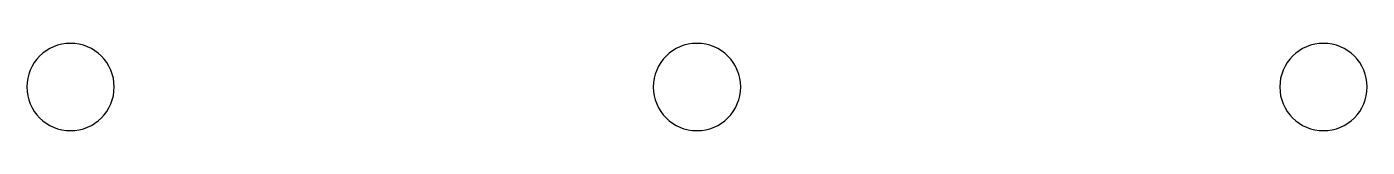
# Model space of a CAD drawing. Extents: x -23 to 23, y 1.5 to 4.5.
import ezdxf

# ---------------------------------------------------------------- set-up
doc = ezdxf.new("R2010")
doc.units = 0
doc.layers.add('LAYER_1', color=7, linetype='CONTINUOUS')

msp = doc.modelspace()

# ---------------------------------------------------------------- linework, layer by layer
at = {"layer": 'LAYER_1', "color": 250}
for points in [[(-23, 3), (-23, 3.829), (-22.329, 4.5), (-21.5, 4.5), (-20.671, 4.5), (-20, 3.829), (-20, 3), (-20, 2.171), (-20.671, 1.5), (-21.5, 1.5), (-22.329, 1.5), (-23, 2.171), (-23, 3)], [(-1.5, 3), (-1.5, 3.828), (-0.829, 4.5), (0, 4.5), (0.828, 4.5), (1.5, 3.828), (1.5, 3), (1.5, 2.171), (0.828, 1.5), (0, 1.5), (-0.829, 1.5), (-1.5, 2.171), (-1.5, 3)], [(20, 3), (20, 3.828), (20.671, 4.5), (21.5, 4.5), (22.329, 4.5), (23, 3.828), (23, 3), (23, 2.171), (22.329, 1.5), (21.5, 1.5), (20.671, 1.5), (20, 2.171), (20, 3)]]:
    msp.add_open_spline(points, degree=3, knots=[0, 0, 0, 0, 1, 1, 1, 2, 2, 2, 3, 3, 3, 4, 4, 4, 4], dxfattribs=at)

doc.saveas('drawing.dxf')
